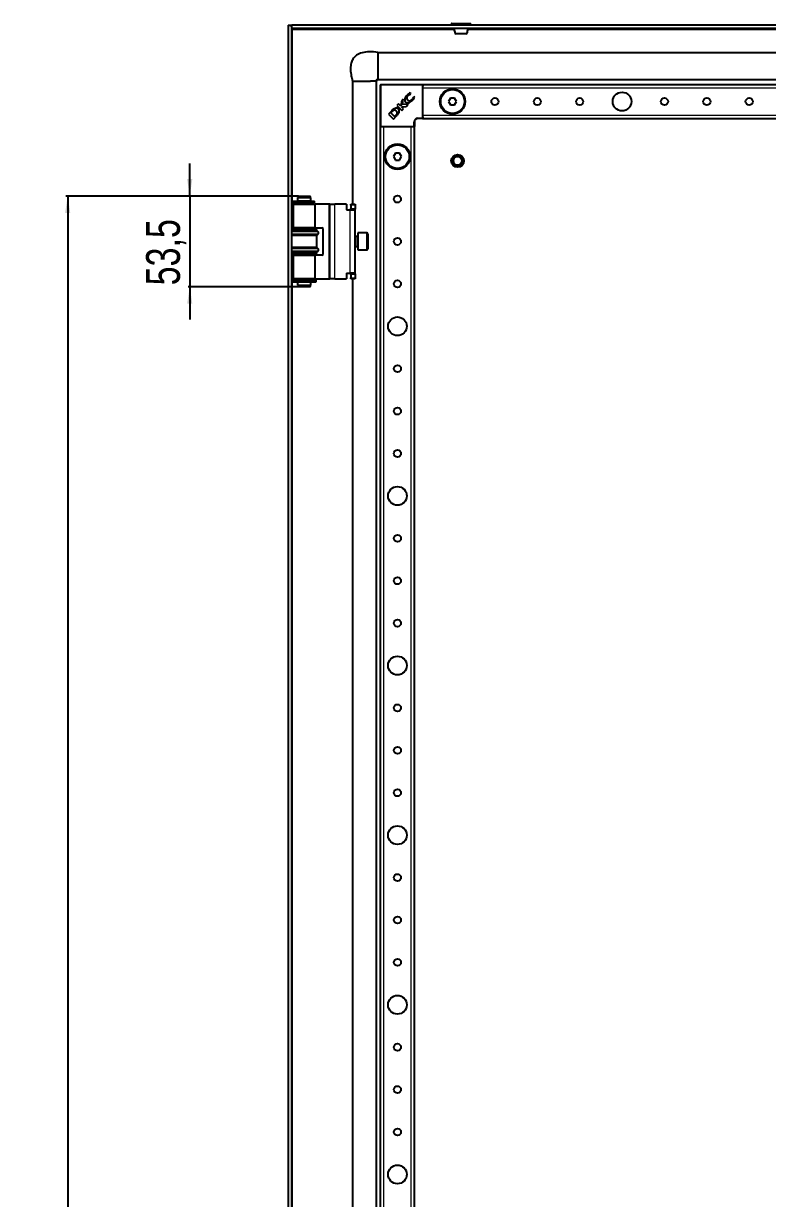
# Model space of a CAD drawing. Header units: millimetres. Extents: x -367 to 1520, y -1456 to 1043.
# Drawn here: x 630 to 1069, y 189 to 882 of the extents above; entities that cross this region are included whole.
import ezdxf

# ---------------------------------------------------------------- set-up
doc = ezdxf.new("R2010")
doc.units = ezdxf.units.MM
doc.layers.add('FORMAT', color=7, linetype='Continuous')
doc.styles.add('SLDTEXTSTYLE0', font='TXT', dxfattribs={"width": 0.75})
doc.dimstyles.new('SLDDIMSTYLE0', dxfattribs={"dimtxt": 20, "dimasz": 10, "dimexe": 0, "dimexo": 0.0625, "dimgap": 5, "dimtad": 2, "dimdec": 1, "dimrnd": 1e-09, "dimzin": 12, "dimdsep": 46, "dimtxsty": 'SLDTEXTSTYLE0', "dimsah": 1, "dimcen": 0.09, "dimadec": 0, "dimazin": 3, "dimtfac": 1, "dimtofl": 0, "dimtmove": 0, "dimatfit": 3, "dimfxl": 0, "dimfrac": 2, "dimtolj": 1, "dimtzin": 12, "dimarcsym": 0})
doc.dimstyles.new('SLDDIMSTYLE1', dxfattribs={"dimtxt": 20, "dimasz": 10, "dimexe": 0, "dimexo": 0.0625, "dimgap": 5, "dimtad": 2, "dimdec": 1, "dimrnd": 1e-09, "dimzin": 12, "dimdsep": 46, "dimtxsty": 'SLDTEXTSTYLE0', "dimsah": 1, "dimcen": 0.09, "dimadec": 0, "dimazin": 3, "dimtfac": 1, "dimtmove": 0, "dimatfit": 0, "dimfxl": 0, "dimfrac": 2, "dimtolj": 1, "dimtzin": 12, "dimarcsym": 0})

# ---------------------------------------------------------------- blocks, each defined once
blk = doc.blocks.new('_D_4')
at = {"layer": 'FORMAT'}
for p, q in [((728.2, 780.13), (728.2, 799.36)), ((792.28, 780.13), (727.2, 780.13)), ((728.2, 780.13), (728.2, 726.63)), ((792.28, 726.63), (727.2, 726.63)), ((728.2, 726.63), (728.2, 707.4))]:
    blk.add_line(p, q, dxfattribs=at)
for points in [[(728.2, 780.13), (729.74, 790.13), (726.66, 790.13)], [(728.2, 726.63), (726.66, 716.63), (729.74, 716.63)]]:
    blk.add_solid(points, dxfattribs=at)
at = {"layer": 'FORMAT', "insert": (702.42, 727.52), "char_height": 20, "attachment_point": 1, "rotation": 90, "style": 'SLDTEXTSTYLE0'}
blk.add_mtext('53,5', dxfattribs=at)
blk = doc.blocks.new('_D_7')
at = {"layer": 'FORMAT'}
for p, q in [((792.28, 780.13), (655.2, 780.13)), ((656.2, 780.13), (656.2, -1173.37)), ((792.28, -1173.37), (655.2, -1173.37))]:
    blk.add_line(p, q, dxfattribs=at)
for points in [[(656.2, 780.13), (654.66, 770.13), (657.74, 770.13)], [(656.2, -1173.37), (657.74, -1163.37), (654.66, -1163.37)]]:
    blk.add_solid(points, dxfattribs=at)
at = {"layer": 'FORMAT', "insert": (630.42, -237.26), "char_height": 20, "attachment_point": 1, "rotation": 90, "style": 'SLDTEXTSTYLE0'}
blk.add_mtext('1953,5', dxfattribs=at)

msp = doc.modelspace()

# ---------------------------------------------------------------- linework, layer by layer
at = {"color": 7, "linetype": 'Continuous', "lineweight": 25}
for p, q in [((786.21, 880.88), (788.21, 880.88)), ((786.21, 880.88), (786.21, -1274.12)), ((788.21, 880.88), (788.21, -1274.12)), ((788.51, 878.88), (788.51, 880.88)), ((1377.91, 880.88), (788.51, 880.88)), ((882.46, 881.63), (882.46, 880.88)), ((882.71, 881.88), (893.71, 881.88)), ((893.96, 880.88), (893.96, 881.63)), ((1377.91, 878.88), (788.51, 878.88)), ((788.81, 878.28), (788.61, 878.88)), ((839.21, 864.88), (839.21, 849.04)), ((839.21, 864.88), (1327.21, 864.88)), ((824.21, 847.88), (825.19, 847.88)), ((824.21, 847.88), (824.21, 775.38)), ((825.19, 847.88), (827.64, 847.88)), ((827.64, 847.88), (831.21, 847.88)), ((831.21, 847.88), (834.78, 847.88)), ((838.21, 847.88), (838.21, -1241.12)), ((839.21, 848.88), (1327.21, 848.88)), ((840.71, 821.18), (840.71, 845.58)), ((841.01, 845.88), (865.41, 845.88)), ((865.71, 845.88), (1300.71, 845.88)), ((865.71, 845.58), (865.71, 845.88)), ((865.71, 845.58), (865.71, 844.93)), ((858.65, 840.34), (858.31, 841.02)), ((858.51, 840.2), (858.65, 840.34)), ((860.46, 838.77), (860.35, 838.66)), ((860.71, 838.25), (860.46, 838.77)), ((865.71, 843.88), (865.71, 844.93)), ((865.71, 827.88), (865.71, 843.88)), ((851.41, 834.54), (850.36, 833.49)), ((850.36, 833.49), (853.32, 830.53)), ((852.8, 833.15), (851.41, 834.54)), ((853.28, 836.42), (852.8, 833.15)), ((853.13, 832.83), (855.79, 833.01)), ((854.38, 831.59), (853.13, 832.83)), ((854.08, 837.21), (853.28, 836.42)), ((853.32, 830.53), (854.38, 831.59)), ((853.61, 834.12), (854.08, 837.21)), ((857.08, 834.29), (853.61, 834.12)), ((855.79, 833.01), (857.08, 834.29)), ((882.05, 837.88), (880.9, 835.88)), ((880.9, 835.88), (882.05, 833.88)), ((884.36, 837.88), (882.05, 837.88)), ((882.05, 833.88), (884.36, 833.88)), ((885.52, 835.88), (884.36, 837.88)), ((884.36, 833.88), (885.52, 835.88)), ((847.35, 830.48), (845.36, 828.49)), ((845.36, 828.49), (848.31, 825.53)), ((847.6, 829.93), (846.88, 829.19)), ((846.88, 829.19), (849.06, 827.01)), ((848.31, 825.53), (850.2, 827.42)), ((849.06, 827.01), (849.72, 827.69)), ((850.2, 827.42), (850.22, 827.44)), ((865.41, 825.88), (862.71, 825.88)), ((865.71, 826.83), (865.71, 827.88)), ((865.71, 826.83), (865.71, 826.18)), ((865.71, 825.88), (865.71, 826.18)), ((865.71, 825.88), (1300.71, 825.88)), ((840.71, -1214.12), (840.71, 820.88)), ((841.01, 820.88), (840.71, 820.88)), ((841.65, 820.88), (841.01, 820.88)), ((842.71, 820.88), (841.65, 820.88)), ((858.71, 820.88), (842.71, 820.88)), ((859.76, 820.88), (858.71, 820.88)), ((860.41, 820.88), (859.76, 820.88)), ((860.71, 820.88), (860.41, 820.88)), ((860.71, 823.88), (860.71, 821.18)), ((860.71, -1214.12), (860.71, 820.88)), ((849.55, 805.38), (848.4, 803.38)), ((851.86, 805.38), (849.55, 805.38)), ((853.02, 803.38), (851.86, 805.38)), ((848.4, 803.38), (849.55, 801.38)), ((849.55, 801.38), (851.86, 801.38)), ((851.86, 801.38), (853.02, 803.38)), ((788.56, 777.08), (788.56, 776.18)), ((788.56, 777.08), (801.45, 777.08)), ((788.56, 776.18), (801.45, 776.18)), ((792.29, 780.13), (791.71, 779.13)), ((791.71, 779.13), (791.71, 777.13)), ((799.71, 779.13), (791.71, 779.13)), ((796.46, 777.13), (791.71, 777.13)), ((791.71, 776.13), (791.71, 775.38)), ((796.46, 776.13), (791.71, 776.13)), ((792.21, 777.13), (792.21, 777.08)), ((792.21, 776.18), (792.21, 776.13)), ((792.29, 780.13), (799.13, 780.13)), ((799.71, 777.13), (796.46, 777.13)), ((799.71, 776.13), (796.46, 776.13)), ((799.71, 779.13), (799.13, 780.13)), ((799.21, 777.08), (799.21, 777.13)), ((799.21, 776.13), (799.21, 776.18)), ((799.71, 777.13), (799.71, 779.13)), ((799.71, 775.38), (799.71, 776.13)), ((801.45, 777.08), (801.54, 777.08)), ((801.45, 776.18), (801.54, 776.18)), ((801.54, 776.18), (801.54, 777.08)), ((801.54, 777.08), (801.74, 777.08)), ((801.54, 776.18), (801.74, 776.18)), ((801.74, 776.18), (801.74, 777.08)), ((789.26, 775.38), (789.26, 761.38)), ((789.26, 775.38), (802.16, 775.38)), ((802.16, 761.38), (802.16, 775.38)), ((810.26, 775.38), (802.16, 775.38)), ((810.76, 775.38), (810.26, 775.38)), ((810.76, 775.38), (813.76, 775.38)), ((810.76, 731.38), (810.76, 775.38)), ((820.76, 775.38), (813.76, 775.38)), ((820.76, 775.38), (820.76, 772.08)), ((820.76, 772.08), (822.76, 772.08)), ((822.76, 772.08), (825.76, 772.08)), ((823.26, 775.38), (825.76, 775.38)), ((823.26, 774.88), (823.26, 775.38)), ((823.26, 774.88), (823.26, 772.88)), ((823.26, 772.38), (823.26, 772.88)), ((825.76, 772.38), (823.26, 772.38)), ((823.26, 772.38), (823.26, 772.08)), ((825.76, 775.38), (825.76, 774.88)), ((825.76, 774.88), (825.76, 772.88)), ((825.76, 772.88), (825.76, 772.38)), ((825.76, 772.08), (825.76, 772.38)), ((825.76, 734.68), (825.76, 772.08)), ((788.21, 760.38), (803.21, 760.38)), ((803.21, 759.78), (788.21, 759.78)), ((803.21, 756.98), (788.21, 756.98)), ((802.16, 761.38), (789.26, 761.38)), ((791.71, 761.38), (791.71, 760.38)), ((799.71, 760.38), (799.71, 761.38)), ((802.16, 761.38), (806.26, 761.38)), ((803.21, 759.78), (803.21, 760.38)), ((803.91, 759.1), (803.21, 759.78)), ((803.21, 756.98), (803.91, 757.67)), ((803.21, 749.78), (803.21, 756.98)), ((806.76, 760.88), (806.76, 745.88)), ((827.01, 756.38), (825.76, 756.38)), ((832.66, 758.38), (827.26, 758.38)), ((827.26, 758.38), (827.26, 748.38)), ((833.26, 757.78), (833.26, 748.98)), ((803.21, 749.78), (788.21, 749.78)), ((803.91, 749.1), (803.21, 749.78)), ((825.76, 750.38), (827.01, 750.38)), ((827.26, 748.38), (832.66, 748.38)), ((803.21, 746.98), (788.21, 746.98)), ((788.21, 746.38), (803.21, 746.38)), ((789.26, 745.38), (789.26, 731.38)), ((789.26, 745.38), (802.16, 745.38)), ((791.71, 746.38), (791.71, 745.38)), ((799.71, 745.38), (799.71, 746.38)), ((802.16, 731.38), (802.16, 745.38)), ((806.26, 745.38), (802.16, 745.38)), ((803.21, 746.98), (803.91, 747.67)), ((803.21, 746.38), (803.21, 746.98)), ((820.76, 734.68), (822.76, 734.68)), ((820.76, 734.68), (820.76, 731.38)), ((825.76, 734.68), (822.76, 734.68)), ((823.26, 734.68), (823.26, 734.38)), ((823.26, 734.38), (825.76, 734.38)), ((823.26, 733.88), (823.26, 734.38)), ((825.76, 734.38), (825.76, 734.68)), ((825.76, 734.38), (825.76, 733.88)), ((788.56, 730.58), (788.56, 729.68)), ((788.56, 730.58), (802.86, 730.58)), ((788.56, 729.68), (802.86, 729.68)), ((802.16, 731.38), (789.26, 731.38)), ((791.71, 731.38), (791.71, 730.63)), ((796.46, 730.63), (791.71, 730.63)), ((791.71, 729.63), (791.71, 727.63)), ((796.46, 729.63), (791.71, 729.63)), ((791.71, 727.63), (792.29, 726.63)), ((791.71, 727.63), (796.46, 727.63)), ((792.21, 730.63), (792.21, 730.58)), ((792.21, 729.68), (792.21, 729.63)), ((799.71, 730.63), (796.46, 730.63)), ((799.71, 729.63), (796.46, 729.63)), ((796.46, 727.63), (799.71, 727.63)), ((799.13, 726.63), (799.71, 727.63)), ((799.21, 730.58), (799.21, 730.63)), ((799.21, 729.63), (799.21, 729.68)), ((799.71, 730.63), (799.71, 731.38)), ((799.71, 727.63), (799.71, 729.63)), ((802.16, 731.38), (810.26, 731.38)), ((802.86, 729.68), (802.86, 730.58)), ((810.26, 731.38), (810.76, 731.38)), ((813.76, 731.38), (810.76, 731.38)), ((813.76, 731.38), (820.76, 731.38)), ((823.26, 733.88), (823.26, 731.88)), ((823.26, 731.38), (823.26, 731.88)), ((825.76, 731.38), (823.26, 731.38)), ((824.21, 731.38), (824.21, 100.38)), ((825.76, 733.88), (825.76, 731.88)), ((825.76, 731.88), (825.76, 731.38)), ((796.36, 726.63), (792.29, 726.63)), ((799.13, 726.63), (796.36, 726.63))]:
    msp.add_line(p, q, dxfattribs=at)
at = {"color": 8, "linetype": 'Continuous', "lineweight": 18}
for p, q in [((893.96, 881.63), (882.46, 881.63)), ((788.81, 777.08), (788.81, 878.28)), ((788.81, 878.28), (884.24, 878.28)), ((892.18, 878.28), (1274.24, 878.28)), ((841.01, 845.58), (840.71, 845.58)), ((841.01, 845.58), (841.01, 845.88)), ((841.01, 845.58), (841.01, 821.18)), ((865.41, 845.58), (841.01, 845.58)), ((865.41, 845.88), (865.41, 845.58)), ((865.41, 826.18), (865.41, 845.58)), ((865.71, 845.58), (865.41, 845.58)), ((865.71, 843.88), (1300.71, 843.88)), ((862.71, 826.18), (865.41, 826.18)), ((862.71, 825.88), (862.71, 826.18)), ((865.41, 826.18), (865.41, 825.88)), ((865.71, 826.18), (865.41, 826.18)), ((865.71, 827.88), (1300.71, 827.88)), ((841.01, 821.18), (840.71, 821.18)), ((841.01, 821.18), (860.41, 821.18)), ((841.01, 821.18), (841.01, 820.88)), ((842.71, -1214.12), (842.71, 820.88)), ((858.71, -1214.12), (858.71, 820.88)), ((860.41, 821.18), (860.41, 823.88)), ((860.71, 823.88), (860.41, 823.88)), ((860.41, 821.18), (860.41, 820.88)), ((860.71, 821.18), (860.41, 821.18)), ((788.81, 760.38), (788.81, 776.18)), ((801.45, 777.08), (801.45, 776.18)), ((810.26, 775.38), (810.26, 731.38)), ((813.76, 731.38), (813.76, 775.38)), ((822.76, 734.68), (822.76, 772.08)), ((825.76, 774.88), (823.26, 774.88)), ((823.26, 772.88), (825.76, 772.88)), ((803.91, 759.1), (788.21, 759.1)), ((803.91, 757.67), (788.21, 757.67)), ((827.01, 755.97), (827.01, 756.38)), ((827.01, 750.38), (827.01, 755.97)), ((832.66, 748.38), (832.66, 758.38)), ((803.91, 749.1), (788.21, 749.1)), ((803.91, 747.67), (788.21, 747.67)), ((788.81, 730.58), (788.81, 746.38)), ((788.81, 102.08), (788.81, 729.68)), ((825.76, 733.88), (823.26, 733.88)), ((823.26, 731.88), (825.76, 731.88))]:
    msp.add_line(p, q, dxfattribs=at)
at = {"color": 7, "linetype": 'Continuous', "lineweight": 25}
for centre, radius in [((883.21, 835.88), 7.5), ((883.21, 835.88), 7), ((983.21, 835.88), 5.5), ((908.21, 835.88), 2.1), ((933.21, 835.88), 2.1), ((958.21, 835.88), 2.1), ((1008.21, 835.88), 2.1), ((1033.21, 835.88), 2.1), ((1058.21, 835.88), 2.1), ((850.71, 803.38), 7.5), ((850.71, 803.38), 7), ((886.21, 800.88), 3.75), ((886.21, 800.88), 3), ((886.21, 800.88), 2.5), ((850.71, 778.38), 2.1), ((850.71, 753.38), 2.1), ((850.71, 728.38), 2.1), ((850.71, 703.38), 5.5), ((850.71, 678.38), 2.1), ((850.71, 653.38), 2.1), ((850.71, 628.38), 2.1), ((850.71, 603.38), 5.5), ((850.71, 578.38), 2.1), ((850.71, 553.38), 2.1), ((850.71, 528.38), 2.1), ((850.71, 503.38), 5.5), ((850.71, 478.38), 2.1), ((850.71, 453.38), 2.1), ((850.71, 428.38), 2.1), ((850.71, 403.38), 5.5), ((850.71, 378.38), 2.1), ((850.71, 353.38), 2.1), ((850.71, 328.38), 2.1), ((850.71, 303.38), 5.5), ((850.71, 278.38), 2.1), ((850.71, 253.38), 2.1), ((850.71, 228.38), 2.1), ((850.71, 203.38), 5.5)]:
    msp.add_circle(centre, radius, dxfattribs=at)
for centre, radius, start, end in [((882.71, 881.63), 0.25, 90, 180), ((893.71, 881.63), 0.25, 0, 90), ((885.1, 876.38), 0.5, 195.31604, 270.02276), ((891.32, 876.38), 0.5, 269.99815, 345.40011), ((841.01, 845.58), 0.3, 90, 180), ((865.41, 845.58), 0.3, 360, 90), ((858.22, 837.88), 1.97, 128.45405, 215.887), ((851.01, 827.27), 4.87, 110.34448, 138.77765), ((857.78, 838.29), 1.94, 233.30966, 322.34638), ((851.78, 825.46), 6.12, 126.98881, 133.07444), ((862.71, 823.88), 2, 90, 180), ((865.41, 826.18), 0.3, 270, 360), ((841.01, 821.18), 0.3, 180, 270), ((860.41, 821.18), 0.3, 270, 0), ((803.21, 758.38), 1, 314.427, 45.573), ((806.26, 760.88), 0.5, 0, 90), ((827.01, 756.63), 0.25, 270, 0), ((832.66, 757.78), 0.6, 0, 90), ((803.21, 748.38), 1, 314.427, 45.573), ((827.01, 750.13), 0.25, 360, 90), ((832.66, 748.98), 0.6, 270, 360), ((806.26, 745.88), 0.5, 270, 0)]:
    msp.add_arc(centre, radius, start, end, dxfattribs=at)
at = {"color": 8, "linetype": 'Continuous', "lineweight": 18}
msp.add_arc((862.71, 823.88), 2.3, 90, 180, dxfattribs=at)
at = {"color": 7, "linetype": 'Continuous', "lineweight": 25}
for points, knots in [([(788.51, 879.18), (788.48, 879.26), (788.37, 879.58), (788.25, 880.15), (788.22, 880.63), (788.21, 880.88)], [0, 0, 0, 0, 0.141742, 0.566203, 1, 1, 1, 1]), ([(788.51, 878.88), (788.56, 878.88), (788.61, 878.82), (788.71, 878.59), (788.76, 878.44), (788.81, 878.28)], [0, 0, 0, 0, 0.5, 0.5, 1, 1, 1, 1]), ([(884.19, 878.88), (884.19, 878.75), (884.21, 877.84), (884.43, 876.97), (884.62, 876.23)], [0, 0, 0, 0, 0.14185, 1, 1, 1, 1]), ([(886.51, 875.88), (886.31, 875.88), (885.84, 875.88), (885.3, 875.88), (885.17, 875.88), (885.11, 875.88)], [0, 0, 0, 0, 0.256553, 0.627981, 1, 1, 1, 1]), ([(891.32, 875.88), (891.28, 875.88), (891.19, 875.88), (890.64, 875.88), (889.83, 875.88), (888.84, 875.88), (887.78, 875.88), (886.99, 875.88), (886.6, 875.88), (886.51, 875.88)], [0, 0, 0, 0, 0.158514, 0.317278, 0.475863, 0.634247, 0.792477, 0.950708, 1, 1, 1, 1]), ([(891.8, 876.23), (891.99, 876.97), (892.21, 877.84), (892.23, 878.75), (892.23, 878.88)], [0, 0, 0, 0, 0.85815, 1, 1, 1, 1]), ([(839.21, 864.88), (837.48, 865.05), (834.34, 865.35), (830.01, 864.84), (826.58, 863.41), (824.37, 861.1), (823.28, 858.33), (822.96, 855.28), (823.26, 851.72), (823.87, 849.23), (824.21, 847.88)], [0, 0, 0, 0, 0.176713, 0.320911, 0.440308, 0.54837, 0.6374, 0.738878, 0.858543, 1, 1, 1, 1]), ([(838.1, 847.88), (838.07, 847.88), (837.98, 847.88), (837.52, 847.88), (837.23, 847.88)], [0, 0, 0, 0, 0.356727, 1, 1, 1, 1]), ([(838.17, 847.88), (838.19, 848.02), (838.21, 848.26), (838.35, 848.46), (838.47, 848.55), (838.52, 848.66), (838.54, 848.73), (838.55, 848.78), (838.57, 848.82), (838.59, 848.85), (838.62, 848.9), (838.68, 848.95), (838.8, 849.02), (838.98, 849.05), (839.13, 849.05), (839.21, 849.04)], [0, 0, 0, 0, 0.233411, 0.418546, 0.549351, 0.595026, 0.631329, 0.647111, 0.661994, 0.676639, 0.691742, 0.725563, 0.766794, 0.872627, 1, 1, 1, 1]), ([(838.21, 847.88), (838.36, 848.11), (838.62, 848.51), (839.03, 848.77), (839.21, 848.88)], [0, 0, 0, 0, 0.561561, 1, 1, 1, 1]), ([(856.58, 839.79), (856.25, 839.42), (855.63, 838.72), (855.08, 837.55), (854.94, 836.61), (855.1, 835.97), (855.28, 835.73), (855.37, 835.62)], [0, 0, 0, 0, 0.3156741, 0.5895198, 0.8131992, 0.9090264, 1, 1, 1, 1]), ([(858.31, 841.02), (857.97, 840.84), (857.34, 840.5), (856.82, 840.01), (856.58, 839.79)], [0, 0, 0, 0, 0.5368, 1, 1, 1, 1]), ([(856.99, 839.43), (857.25, 839.65), (857.7, 840.02), (858.27, 840.15), (858.51, 840.2)], [0, 0, 0, 0, 0.579608, 1, 1, 1, 1]), ([(860.35, 838.66), (860.2, 838.34), (859.94, 837.77), (859.51, 837.31), (859.32, 837.1)], [0, 0, 0, 0, 0.547643, 1, 1, 1, 1]), ([(859.6, 836.74), (859.85, 837.01), (860.28, 837.47), (860.58, 838.02), (860.71, 838.25)], [0, 0, 0, 0, 0.5776526, 1, 1, 1, 1]), ([(851.36, 828.77), (851.47, 828.97), (851.67, 829.36), (851.79, 829.99), (851.75, 830.59), (851.55, 831.12), (851.19, 831.56), (850.68, 831.85), (850.02, 831.96), (849.56, 831.88), (849.31, 831.83)], [0, 0, 0, 0, 0.1380907, 0.2654555, 0.3840134, 0.4961027, 0.6057595, 0.7197905, 0.8476619, 1, 1, 1, 1]), ([(855.37, 835.62), (855.54, 835.48), (855.87, 835.2), (856.57, 835.04), (857.44, 835.17), (858.52, 835.73), (859.21, 836.37), (859.6, 836.74)], [0, 0, 0, 0, 0.130532, 0.266031, 0.423997, 0.666819, 1, 1, 1, 1]), ([(850.09, 830.26), (849.99, 830.36), (849.82, 830.52), (849.54, 830.7), (849.26, 830.79), (848.94, 830.8), (848.54, 830.64), (848.25, 830.45), (848.1, 830.35)], [0, 0, 0, 0, 0.176808, 0.319231, 0.43938, 0.552395, 0.749205, 1, 1, 1, 1]), ([(849.72, 827.69), (849.91, 827.89), (850.26, 828.25), (850.58, 828.79), (850.65, 829.24), (850.58, 829.58), (850.39, 829.94), (850.19, 830.15), (850.09, 830.26)], [0, 0, 0, 0, 0.274676, 0.503042, 0.607381, 0.716579, 0.843412, 1, 1, 1, 1]), ([(850.22, 827.44), (850.3, 827.51), (850.45, 827.67), (850.6, 827.84), (850.68, 827.92)], [0, 0, 0, 0, 0.486421, 1, 1, 1, 1]), ([(850.68, 827.92), (850.81, 828.07), (851.06, 828.34), (851.27, 828.63), (851.36, 828.77)], [0, 0, 0, 0, 0.55183, 1, 1, 1, 1])]:
    msp.add_open_spline(points, degree=3, knots=knots, dxfattribs=at)
at = {"color": 8, "linetype": 'Continuous', "lineweight": 18}
for points, knots in [([(884.65, 876.26), (884.64, 876.26), (884.58, 876.26), (884.89, 876.26), (885.47, 876.26), (886.02, 876.26), (886.24, 876.26)], [0, 0, 0, 0, 0.083271, 0.424284, 0.764725, 1, 1, 1, 1]), ([(886.24, 876.26), (886.35, 876.26), (886.8, 876.26), (887.32, 876.26), (888.11, 876.26), (888.94, 876.26), (890.08, 876.26), (891.03, 876.26), (891.61, 876.26), (891.86, 876.26), (891.8, 876.26), (891.79, 876.26)], [0, 0, 0, 0, 0.048751, 0.204942, 0.205393, 0.362034, 0.518827, 0.675799, 0.832923, 0.989778, 1, 1, 1, 1])]:
    msp.add_open_spline(points, degree=3, knots=knots, dxfattribs=at)
at = {"color": 7, "linetype": 'Continuous', "lineweight": 25}
msp.add_open_spline([(837.23, 847.88), (836.9, 847.88), (836.24, 847.88), (835.26, 847.88), (834.78, 847.88)], degree=3, dxfattribs=at)

# ---------------------------------------------------------------- dimensions: what is measured, and where the dimension line sits
at = {"layer": 'FORMAT'}
for base, p2, dimstyle, picture, middle in [((728.2, 726.63), (792.29, 726.63), 'SLDDIMSTYLE1', '_D_4', (728.2, 753.38)), ((656.2, -1173.37), (792.29, -1173.37), 'SLDDIMSTYLE0', '_D_7', (656.2, -196.62))]:
    dim = msp.add_linear_dim(base=base, p1=(792.29, 780.13), p2=p2, angle=90, dimstyle=dimstyle, dxfattribs=at)
    dim.commit()
    dim.dimension.update_dxf_attribs({"geometry": picture, "text_midpoint": middle, "dimtype": 160})

doc.saveas('drawing.dxf')
